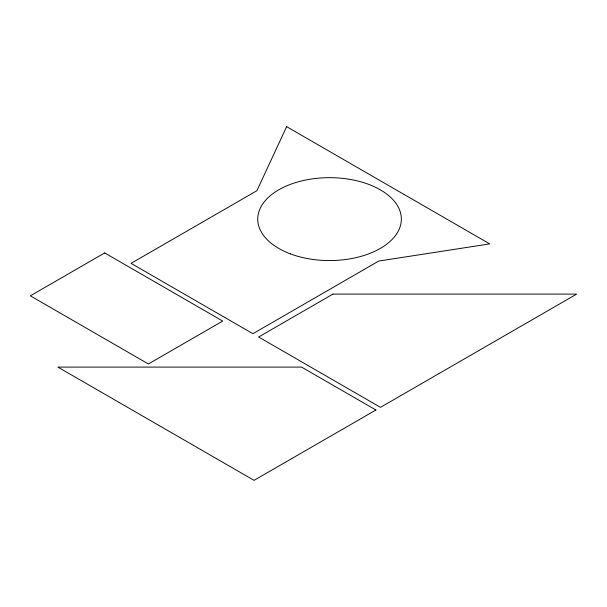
<?xml version="1.0" encoding="UTF-8"?>
<svg xmlns="http://www.w3.org/2000/svg" width="607" height="607" viewBox="0 0 607 607"><rect width="100%" height="100%" fill="white"/><g stroke="black" fill="none" stroke-linecap="round" stroke-linejoin="round"><path stroke-width="0.91" d="M286.633 126.651L256.898 190.712L131.066 263.355L252.914 333.706L378.745 261.056L489.705 243.893L286.633 126.651M104.685 252.922L30.35 295.837L148.389 363.98L222.723 321.065L104.685 252.922M332.955 294.092L258.628 337.006L380.475 407.35L576.65 294.092L332.955 294.092M375.9 410.006L254.052 480.349L57.87 367.091L301.565 367.091L375.9 410.006M290.442 253.878A71.801 41.451 0 0 0 401.242 221.282A71.801 41.451 0 0 0 296.952 182.183A71.801 41.451 0 0 0 290.442 253.878"/></g></svg>
